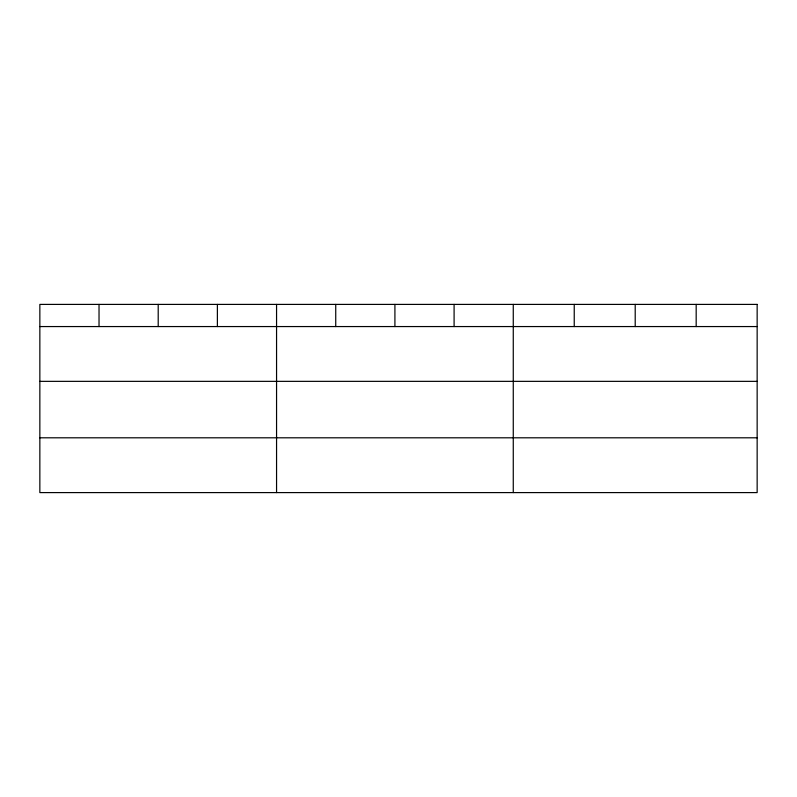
<?xml version="1.0" encoding="UTF-8"?>
<svg xmlns="http://www.w3.org/2000/svg" width="797" height="797" viewBox="0 0 797 797"><rect width="100%" height="100%" fill="white"/><g stroke="black" fill="none" stroke-linecap="round" stroke-linejoin="round"><path stroke-width="1.2" d="M39.85 326.561L757.15 326.561M39.85 381.355L757.15 381.355M39.85 437.802L757.15 437.802M696.179 304.404L696.179 326.561M635.209 304.404L635.209 326.561M574.238 304.404L574.238 326.561M513.268 304.404L513.268 492.596M454.091 304.404L454.091 326.561M394.913 304.404L394.913 326.561M335.736 304.404L335.736 326.561M276.559 304.404L276.559 492.596M217.382 304.404L217.382 326.561M158.204 304.404L158.204 326.561M99.027 304.404L99.027 326.561M757.15 304.404L39.85 304.404L39.85 492.596L757.15 492.596L757.15 304.404"/></g></svg>
